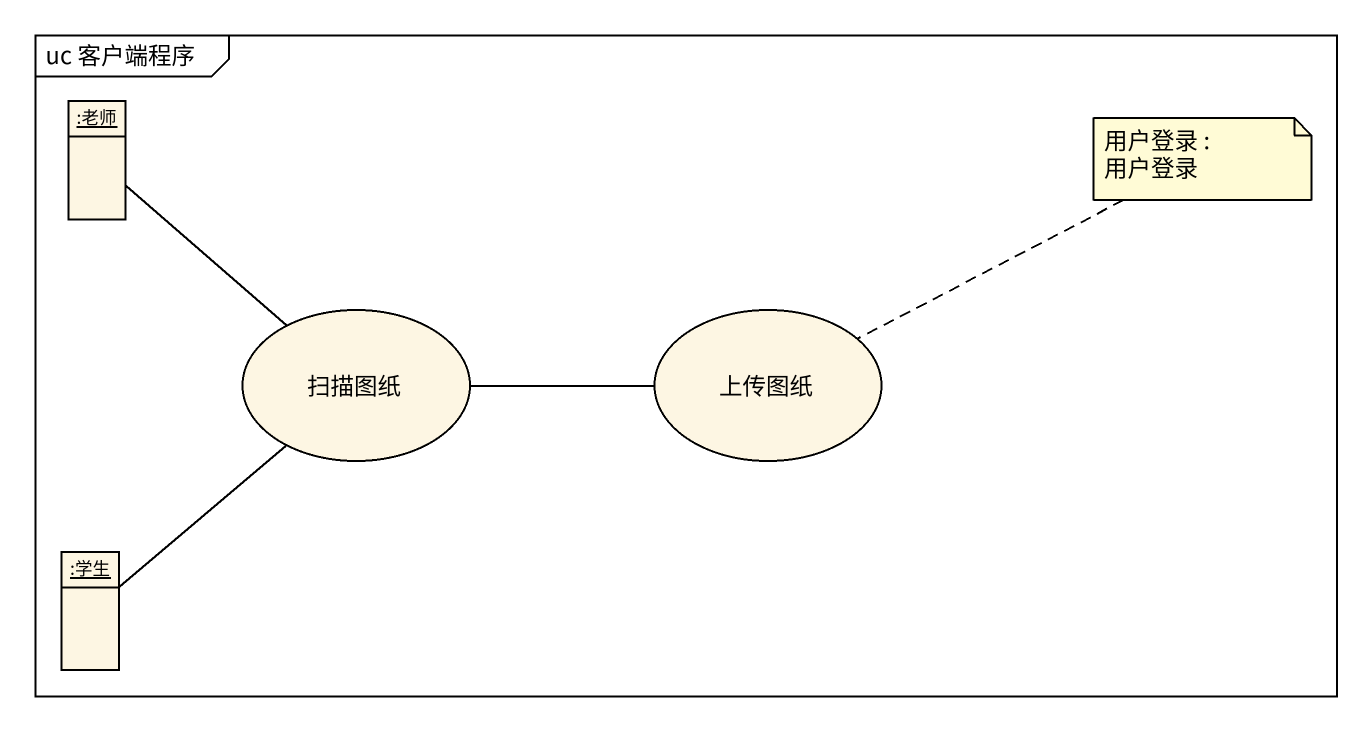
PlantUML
@startuml
mainframe uc 客户端程序
allowmixing
hide circle
hide empty members
object ":老师" as 老师
usecase 扫描图纸
usecase 上传图纸
object ":学生" as 学生
老师 -- 扫描图纸
扫描图纸 -right- 上传图纸
学生 -up- 扫描图纸
note right of 上传图纸 : 用户登录 : 用户登录
@enduml
